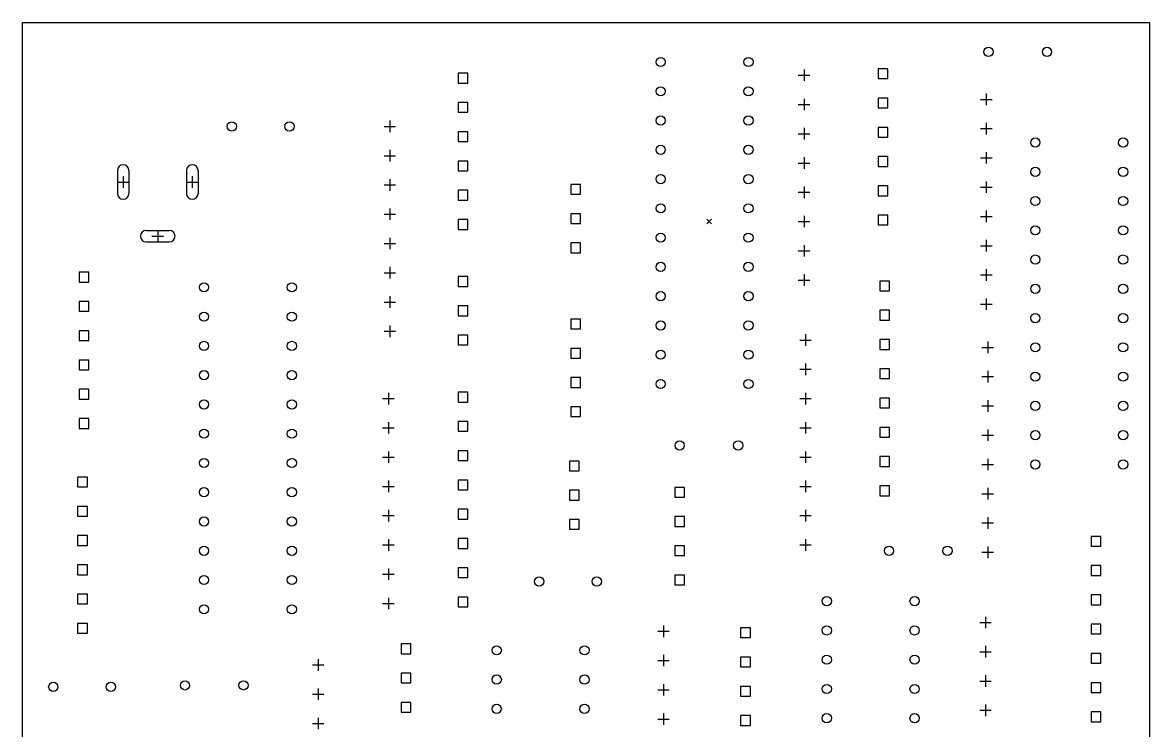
# Model space of a CAD drawing. Extents: x 112 to 211, y -166 to -44.
# Drawn here: x 113 to 210.8, y -105.9 to -44.5 of the extents above; entities that cross this region are included whole.
import ezdxf

# ---------------------------------------------------------------- set-up
doc = ezdxf.new("R2010")
doc.units = 0
doc.layers.add('BLACK', color=7, linetype='CONTINUOUS')

msp = doc.modelspace()

# ---------------------------------------------------------------- linework, layer by layer
at = {"layer": 'BLACK', "linetype": 'CONTINUOUS'}
for p, q in [((113.03, -142.24), (113.03, -44.45)), ((113.03, -44.45), (210.82, -44.45)), ((210.82, -44.45), (210.82, -142.24)), ((151.681, -48.8517), (150.833, -48.8517)), ((150.833, -48.8517), (150.833, -49.7003)), ((151.681, -49.7003), (151.681, -48.8517)), ((180.848, -48.522), (180.848, -49.522)), ((188.13, -48.4707), (187.282, -48.4707)), ((187.282, -48.4707), (187.282, -49.3193)), ((188.13, -49.3193), (188.13, -48.4707)), ((150.833, -49.7003), (151.681, -49.7003)), ((180.348, -49.022), (181.348, -49.022)), ((187.282, -49.3193), (188.13, -49.3193)), ((196.66, -50.6175), (196.66, -51.6175)), ((151.681, -51.3917), (150.833, -51.3917)), ((150.833, -51.3917), (150.833, -52.2403)), ((151.681, -52.2403), (151.681, -51.3917)), ((180.348, -51.562), (181.348, -51.562)), ((180.848, -51.062), (180.848, -52.062)), ((188.13, -51.0107), (187.282, -51.0107)), ((187.282, -51.0107), (187.282, -51.8593)), ((188.13, -51.8593), (188.13, -51.0107)), ((196.16, -51.1175), (197.16, -51.1175)), ((150.833, -52.2403), (151.681, -52.2403)), ((187.282, -51.8593), (188.13, -51.8593)), ((144.407, -53.467), (145.407, -53.467)), ((144.907, -52.967), (144.907, -53.967)), ((180.848, -53.602), (180.848, -54.602)), ((188.13, -53.5507), (187.282, -53.5507)), ((187.282, -53.5507), (187.282, -54.3993)), ((188.13, -54.3993), (188.13, -53.5507)), ((196.16, -53.6575), (197.16, -53.6575)), ((196.66, -53.1575), (196.66, -54.1575)), ((151.681, -53.9317), (150.833, -53.9317)), ((150.833, -53.9317), (150.833, -54.7803)), ((151.681, -54.7803), (151.681, -53.9317)), ((180.348, -54.102), (181.348, -54.102)), ((187.282, -54.3993), (188.13, -54.3993)), ((144.907, -55.507), (144.907, -56.507)), ((150.833, -54.7803), (151.681, -54.7803)), ((196.66, -55.6975), (196.66, -56.6975)), ((144.407, -56.007), (145.407, -56.007)), ((151.681, -56.4717), (150.833, -56.4717)), ((150.833, -56.4717), (150.833, -57.3203)), ((151.681, -57.3203), (151.681, -56.4717)), ((180.348, -56.642), (181.348, -56.642)), ((180.848, -56.142), (180.848, -57.142)), ((188.13, -56.0907), (187.282, -56.0907)), ((187.282, -56.0907), (187.282, -56.9393)), ((188.13, -56.9393), (188.13, -56.0907)), ((196.16, -56.1975), (197.16, -56.1975)), ((121.262, -57.293), (121.262, -59.293)), ((122.262, -57.293), (122.262, -59.293)), ((127.262, -57.293), (127.262, -59.293)), ((128.262, -57.293), (128.262, -59.293)), ((150.833, -57.3203), (151.681, -57.3203)), ((187.282, -56.9393), (188.13, -56.9393)), ((121.262, -58.293), (122.262, -58.293)), ((121.762, -57.793), (121.762, -58.793)), ((127.262, -58.293), (128.262, -58.293)), ((127.762, -57.793), (127.762, -58.793)), ((144.407, -58.547), (145.407, -58.547)), ((144.907, -58.047), (144.907, -59.047)), ((161.46, -58.5037), (160.612, -58.5037)), ((160.612, -58.5037), (160.612, -59.3523)), ((161.46, -59.3523), (161.46, -58.5037)), ((188.13, -58.6307), (187.282, -58.6307)), ((187.282, -58.6307), (187.282, -59.4793)), ((188.13, -59.4793), (188.13, -58.6307)), ((196.66, -58.2375), (196.66, -59.2375)), ((151.681, -59.0117), (150.833, -59.0117)), ((150.833, -59.0117), (150.833, -59.8603)), ((151.681, -59.8603), (151.681, -59.0117)), ((160.612, -59.3523), (161.46, -59.3523)), ((180.348, -59.182), (181.348, -59.182)), ((180.848, -58.682), (180.848, -59.682)), ((187.282, -59.4793), (188.13, -59.4793)), ((196.16, -58.7375), (197.16, -58.7375)), ((144.907, -60.587), (144.907, -61.587)), ((150.833, -59.8603), (151.681, -59.8603)), ((144.407, -61.087), (145.407, -61.087)), ((151.681, -61.5517), (150.833, -61.5517)), ((150.833, -61.5517), (150.833, -62.4003)), ((151.681, -62.4003), (151.681, -61.5517)), ((161.46, -61.0437), (160.612, -61.0437)), ((160.612, -61.0437), (160.612, -61.8923)), ((161.46, -61.8923), (161.46, -61.0437)), ((172.416, -61.522), (172.816, -61.922)), ((172.816, -61.522), (172.416, -61.922)), ((180.848, -61.222), (180.848, -62.222)), ((188.13, -61.1707), (187.282, -61.1707)), ((187.282, -61.1707), (187.282, -62.0193)), ((188.13, -62.0193), (188.13, -61.1707)), ((196.16, -61.2775), (197.16, -61.2775)), ((196.66, -60.7775), (196.66, -61.7775)), ((123.762, -62.493), (125.762, -62.493)), ((124.762, -62.493), (124.762, -63.493)), ((150.833, -62.4003), (151.681, -62.4003)), ((160.612, -61.8923), (161.46, -61.8923)), ((180.348, -61.722), (181.348, -61.722)), ((187.282, -62.0193), (188.13, -62.0193)), ((123.762, -63.493), (125.762, -63.493)), ((124.262, -62.993), (125.262, -62.993)), ((144.907, -63.127), (144.907, -64.127)), ((196.66, -63.3175), (196.66, -64.3175)), ((144.407, -63.627), (145.407, -63.627)), ((161.46, -63.5837), (160.612, -63.5837)), ((160.612, -63.5837), (160.612, -64.4323)), ((160.612, -64.4323), (161.46, -64.4323)), ((161.46, -64.4323), (161.46, -63.5837)), ((180.348, -64.262), (181.348, -64.262)), ((180.848, -63.762), (180.848, -64.762)), ((196.16, -63.8175), (197.16, -63.8175)), ((118.788, -66.1237), (117.94, -66.1237)), ((117.94, -66.1237), (117.94, -66.9723)), ((118.788, -66.9723), (118.788, -66.1237)), ((144.407, -66.167), (145.407, -66.167)), ((144.907, -65.667), (144.907, -66.667)), ((180.848, -66.302), (180.848, -67.302)), ((196.16, -66.3575), (197.16, -66.3575)), ((196.66, -65.8575), (196.66, -66.8575)), ((117.94, -66.9723), (118.788, -66.9723)), ((151.681, -66.5047), (150.833, -66.5047)), ((150.833, -66.5047), (150.833, -67.3533)), ((150.833, -67.3533), (151.681, -67.3533)), ((151.681, -67.3533), (151.681, -66.5047)), ((180.348, -66.802), (181.348, -66.802)), ((188.257, -66.8857), (187.409, -66.8857)), ((187.409, -66.8857), (187.409, -67.7343)), ((188.257, -67.7343), (188.257, -66.8857)), ((144.907, -68.207), (144.907, -69.207)), ((187.409, -67.7343), (188.257, -67.7343)), ((196.66, -68.3975), (196.66, -69.3975)), ((118.788, -68.6637), (117.94, -68.6637)), ((117.94, -68.6637), (117.94, -69.5123)), ((118.788, -69.5123), (118.788, -68.6637)), ((144.407, -68.707), (145.407, -68.707)), ((151.681, -69.0447), (150.833, -69.0447)), ((150.833, -69.0447), (150.833, -69.8933)), ((151.681, -69.8933), (151.681, -69.0447)), ((188.257, -69.4257), (187.409, -69.4257)), ((187.409, -69.4257), (187.409, -70.2743)), ((188.257, -70.2743), (188.257, -69.4257)), ((196.16, -68.8975), (197.16, -68.8975)), ((117.94, -69.5123), (118.788, -69.5123)), ((150.833, -69.8933), (151.681, -69.8933)), ((161.46, -70.1877), (160.612, -70.1877)), ((160.612, -70.1877), (160.612, -71.0363)), ((161.46, -71.0363), (161.46, -70.1877)), ((187.409, -70.2743), (188.257, -70.2743)), ((118.788, -71.2037), (117.94, -71.2037)), ((117.94, -71.2037), (117.94, -72.0523)), ((118.788, -72.0523), (118.788, -71.2037)), ((144.407, -71.247), (145.407, -71.247)), ((144.907, -70.747), (144.907, -71.747)), ((160.612, -71.0363), (161.46, -71.0363)), ((117.94, -72.0523), (118.788, -72.0523)), ((151.681, -71.5847), (150.833, -71.5847)), ((150.833, -71.5847), (150.833, -72.4333)), ((151.681, -72.4333), (151.681, -71.5847)), ((180.475, -72.009), (181.475, -72.009)), ((180.975, -71.509), (180.975, -72.509)), ((188.257, -71.9657), (187.409, -71.9657)), ((187.409, -71.9657), (187.409, -72.8143)), ((188.257, -72.8143), (188.257, -71.9657)), ((196.786, -72.144), (196.786, -73.144)), ((150.833, -72.4333), (151.681, -72.4333)), ((161.46, -72.7277), (160.612, -72.7277)), ((160.612, -72.7277), (160.612, -73.5763)), ((161.46, -73.5763), (161.46, -72.7277)), ((187.409, -72.8143), (188.257, -72.8143)), ((196.286, -72.644), (197.286, -72.644)), ((118.788, -73.7437), (117.94, -73.7437)), ((117.94, -73.7437), (117.94, -74.5923)), ((118.788, -74.5923), (118.788, -73.7437)), ((160.612, -73.5763), (161.46, -73.5763)), ((180.975, -74.049), (180.975, -75.049)), ((117.94, -74.5923), (118.788, -74.5923)), ((161.46, -75.2677), (160.612, -75.2677)), ((160.612, -75.2677), (160.612, -76.1163)), ((161.46, -76.1163), (161.46, -75.2677)), ((180.475, -74.549), (181.475, -74.549)), ((188.257, -74.5057), (187.409, -74.5057)), ((187.409, -74.5057), (187.409, -75.3543)), ((188.257, -75.3543), (188.257, -74.5057)), ((196.286, -75.184), (197.286, -75.184)), ((196.786, -74.684), (196.786, -75.684)), ((160.612, -76.1163), (161.46, -76.1163)), ((187.409, -75.3543), (188.257, -75.3543)), ((118.788, -76.2837), (117.94, -76.2837)), ((117.94, -76.2837), (117.94, -77.1323)), ((117.94, -77.1323), (118.788, -77.1323)), ((118.788, -77.1323), (118.788, -76.2837)), ((144.28, -77.089), (145.28, -77.089)), ((144.78, -76.589), (144.78, -77.589)), ((151.681, -76.5377), (150.833, -76.5377)), ((150.833, -76.5377), (150.833, -77.3863)), ((151.681, -77.3863), (151.681, -76.5377)), ((180.475, -77.089), (181.475, -77.089)), ((180.975, -76.589), (180.975, -77.589)), ((188.257, -77.0457), (187.409, -77.0457)), ((187.409, -77.0457), (187.409, -77.8943)), ((188.257, -77.8943), (188.257, -77.0457)), ((196.786, -77.224), (196.786, -78.224)), ((150.833, -77.3863), (151.681, -77.3863)), ((161.46, -77.8077), (160.612, -77.8077)), ((160.612, -77.8077), (160.612, -78.6563)), ((161.46, -78.6563), (161.46, -77.8077)), ((187.409, -77.8943), (188.257, -77.8943)), ((196.286, -77.724), (197.286, -77.724)), ((118.788, -78.8237), (117.94, -78.8237)), ((117.94, -78.8237), (117.94, -79.6723)), ((118.788, -79.6723), (118.788, -78.8237)), ((144.78, -79.129), (144.78, -80.129)), ((151.681, -79.0777), (150.833, -79.0777)), ((150.833, -79.0777), (150.833, -79.9263)), ((151.681, -79.9263), (151.681, -79.0777)), ((160.612, -78.6563), (161.46, -78.6563)), ((180.975, -79.129), (180.975, -80.129)), ((117.94, -79.6723), (118.788, -79.6723)), ((144.28, -79.629), (145.28, -79.629)), ((150.833, -79.9263), (151.681, -79.9263)), ((180.475, -79.629), (181.475, -79.629)), ((188.257, -79.5857), (187.409, -79.5857)), ((187.409, -79.5857), (187.409, -80.4343)), ((188.257, -80.4343), (188.257, -79.5857)), ((196.786, -79.764), (196.786, -80.764)), ((187.409, -80.4343), (188.257, -80.4343)), ((196.286, -80.264), (197.286, -80.264)), ((144.78, -81.669), (144.78, -82.669)), ((151.681, -81.6177), (150.833, -81.6177)), ((150.833, -81.6177), (150.833, -82.4663)), ((151.681, -82.4663), (151.681, -81.6177)), ((180.975, -81.669), (180.975, -82.669)), ((188.257, -82.1257), (187.409, -82.1257)), ((187.409, -82.1257), (187.409, -82.9743)), ((188.257, -82.9743), (188.257, -82.1257)), ((144.28, -82.169), (145.28, -82.169)), ((150.833, -82.4663), (151.681, -82.4663)), ((161.333, -82.5067), (160.485, -82.5067)), ((160.485, -82.5067), (160.485, -83.3553)), ((161.333, -83.3553), (161.333, -82.5067)), ((180.475, -82.169), (181.475, -82.169)), ((187.409, -82.9743), (188.257, -82.9743)), ((196.286, -82.804), (197.286, -82.804)), ((196.786, -82.304), (196.786, -83.304)), ((118.661, -83.9037), (117.813, -83.9037)), ((117.813, -83.9037), (117.813, -84.7523)), ((118.661, -84.7523), (118.661, -83.9037)), ((160.485, -83.3553), (161.333, -83.3553)), ((117.813, -84.7523), (118.661, -84.7523)), ((144.28, -84.709), (145.28, -84.709)), ((144.78, -84.209), (144.78, -85.209)), ((151.681, -84.1577), (150.833, -84.1577)), ((150.833, -84.1577), (150.833, -85.0063)), ((150.833, -85.0063), (151.681, -85.0063)), ((151.681, -85.0063), (151.681, -84.1577)), ((161.333, -85.0467), (160.485, -85.0467)), ((160.485, -85.0467), (160.485, -85.8953)), ((161.333, -85.8953), (161.333, -85.0467)), ((170.477, -84.7927), (169.629, -84.7927)), ((169.629, -84.7927), (169.629, -85.6413)), ((170.477, -85.6413), (170.477, -84.7927)), ((180.475, -84.709), (181.475, -84.709)), ((180.975, -84.209), (180.975, -85.209)), ((188.257, -84.6657), (187.409, -84.6657)), ((187.409, -84.6657), (187.409, -85.5143)), ((188.257, -85.5143), (188.257, -84.6657)), ((196.786, -84.844), (196.786, -85.844)), ((160.485, -85.8953), (161.333, -85.8953)), ((169.629, -85.6413), (170.477, -85.6413)), ((187.409, -85.5143), (188.257, -85.5143)), ((196.286, -85.344), (197.286, -85.344)), ((118.661, -86.4437), (117.813, -86.4437)), ((117.813, -86.4437), (117.813, -87.2923)), ((118.661, -87.2923), (118.661, -86.4437)), ((144.78, -86.749), (144.78, -87.749)), ((151.681, -86.6977), (150.833, -86.6977)), ((150.833, -86.6977), (150.833, -87.5463)), ((151.681, -87.5463), (151.681, -86.6977)), ((180.975, -86.749), (180.975, -87.749)), ((117.813, -87.2923), (118.661, -87.2923)), ((144.28, -87.249), (145.28, -87.249)), ((150.833, -87.5463), (151.681, -87.5463)), ((161.333, -87.5867), (160.485, -87.5867)), ((160.485, -87.5867), (160.485, -88.4353)), ((161.333, -88.4353), (161.333, -87.5867)), ((170.477, -87.3327), (169.629, -87.3327)), ((169.629, -87.3327), (169.629, -88.1813)), ((170.477, -88.1813), (170.477, -87.3327)), ((180.475, -87.249), (181.475, -87.249)), ((196.286, -87.884), (197.286, -87.884)), ((196.786, -87.384), (196.786, -88.384)), ((118.661, -88.9837), (117.813, -88.9837)), ((117.813, -88.9837), (117.813, -89.8323)), ((118.661, -89.8323), (118.661, -88.9837)), ((160.485, -88.4353), (161.333, -88.4353)), ((169.629, -88.1813), (170.477, -88.1813)), ((117.813, -89.8323), (118.661, -89.8323)), ((144.28, -89.789), (145.28, -89.789)), ((144.78, -89.289), (144.78, -90.289)), ((151.681, -89.2377), (150.833, -89.2377)), ((150.833, -89.2377), (150.833, -90.0863)), ((151.681, -90.0863), (151.681, -89.2377)), ((170.477, -89.8727), (169.629, -89.8727)), ((169.629, -89.8727), (169.629, -90.7213)), ((170.477, -90.7213), (170.477, -89.8727)), ((180.475, -89.789), (181.475, -89.789)), ((180.975, -89.289), (180.975, -90.289)), ((196.786, -89.924), (196.786, -90.924)), ((206.608, -89.0472), (205.76, -89.0472)), ((205.76, -89.0472), (205.76, -89.8958)), ((205.76, -89.8958), (206.608, -89.8958)), ((206.608, -89.8958), (206.608, -89.0472)), ((150.833, -90.0863), (151.681, -90.0863)), ((169.629, -90.7213), (170.477, -90.7213)), ((196.286, -90.424), (197.286, -90.424)), ((118.661, -91.5237), (117.813, -91.5237)), ((117.813, -91.5237), (117.813, -92.3723)), ((118.661, -92.3723), (118.661, -91.5237)), ((144.78, -91.829), (144.78, -92.829)), ((151.681, -91.7777), (150.833, -91.7777)), ((150.833, -91.7777), (150.833, -92.6263)), ((151.681, -92.6263), (151.681, -91.7777)), ((206.608, -91.5872), (205.76, -91.5872)), ((205.76, -91.5872), (205.76, -92.4358)), ((206.608, -92.4358), (206.608, -91.5872)), ((117.813, -92.3723), (118.661, -92.3723)), ((144.28, -92.329), (145.28, -92.329)), ((150.833, -92.6263), (151.681, -92.6263)), ((170.477, -92.4127), (169.629, -92.4127)), ((169.629, -92.4127), (169.629, -93.2613)), ((170.477, -93.2613), (170.477, -92.4127)), ((205.76, -92.4358), (206.608, -92.4358)), ((169.629, -93.2613), (170.477, -93.2613)), ((118.661, -94.0637), (117.813, -94.0637)), ((117.813, -94.0637), (117.813, -94.9123)), ((118.661, -94.9123), (118.661, -94.0637)), ((144.78, -94.369), (144.78, -95.369)), ((151.681, -94.3177), (150.833, -94.3177)), ((150.833, -94.3177), (150.833, -95.1663)), ((151.681, -95.1663), (151.681, -94.3177)), ((206.608, -94.1272), (205.76, -94.1272)), ((205.76, -94.1272), (205.76, -94.9758)), ((206.608, -94.9758), (206.608, -94.1272)), ((117.813, -94.9123), (118.661, -94.9123)), ((144.28, -94.869), (145.28, -94.869)), ((150.833, -95.1663), (151.681, -95.1663)), ((205.76, -94.9758), (206.608, -94.9758)), ((118.661, -96.6037), (117.813, -96.6037)), ((117.813, -96.6037), (117.813, -97.4523)), ((118.661, -97.4523), (118.661, -96.6037)), ((168.656, -96.782), (168.656, -97.782)), ((196.096, -96.52), (197.096, -96.52)), ((196.596, -96.02), (196.596, -97.02)), ((206.608, -96.6672), (205.76, -96.6672)), ((205.76, -96.6672), (205.76, -97.5158)), ((206.608, -97.5158), (206.608, -96.6672)), ((117.813, -97.4523), (118.661, -97.4523)), ((168.156, -97.282), (169.156, -97.282)), ((176.192, -96.9847), (175.344, -96.9847)), ((175.344, -96.9847), (175.344, -97.8333)), ((176.192, -97.8333), (176.192, -96.9847)), ((205.76, -97.5158), (206.608, -97.5158)), ((146.728, -98.3817), (145.88, -98.3817)), ((145.88, -98.3817), (145.88, -99.2303)), ((146.728, -99.2303), (146.728, -98.3817)), ((175.344, -97.8333), (176.192, -97.8333)), ((196.596, -98.56), (196.596, -99.56)), ((138.684, -99.703), (138.684, -100.703)), ((145.88, -99.2303), (146.728, -99.2303)), ((168.656, -99.322), (168.656, -100.322)), ((176.192, -99.5247), (175.344, -99.5247)), ((175.344, -99.5247), (175.344, -100.373)), ((176.192, -100.373), (176.192, -99.5247)), ((196.096, -99.06), (197.096, -99.06)), ((206.608, -99.2072), (205.76, -99.2072)), ((205.76, -99.2072), (205.76, -100.056)), ((206.608, -100.056), (206.608, -99.2072)), ((138.184, -100.203), (139.184, -100.203)), ((168.156, -99.822), (169.156, -99.822)), ((175.344, -100.373), (176.192, -100.373)), ((205.76, -100.056), (206.608, -100.056)), ((146.728, -100.922), (145.88, -100.922)), ((145.88, -100.922), (145.88, -101.77)), ((146.728, -101.77), (146.728, -100.922)), ((196.096, -101.6), (197.096, -101.6)), ((196.596, -101.1), (196.596, -102.1)), ((138.684, -102.243), (138.684, -103.243)), ((145.88, -101.77), (146.728, -101.77)), ((168.156, -102.362), (169.156, -102.362)), ((168.656, -101.862), (168.656, -102.862)), ((176.192, -102.065), (175.344, -102.065)), ((175.344, -102.065), (175.344, -102.913)), ((176.192, -102.913), (176.192, -102.065)), ((206.608, -101.747), (205.76, -101.747)), ((205.76, -101.747), (205.76, -102.596)), ((205.76, -102.596), (206.608, -102.596)), ((206.608, -102.596), (206.608, -101.747)), ((138.184, -102.743), (139.184, -102.743)), ((146.728, -103.462), (145.88, -103.462)), ((145.88, -103.462), (145.88, -104.31)), ((146.728, -104.31), (146.728, -103.462)), ((175.344, -102.913), (176.192, -102.913)), ((196.596, -103.64), (196.596, -104.64)), ((145.88, -104.31), (146.728, -104.31)), ((168.656, -104.402), (168.656, -105.402)), ((176.192, -104.605), (175.344, -104.605)), ((175.344, -104.605), (175.344, -105.453)), ((176.192, -105.453), (176.192, -104.605)), ((196.096, -104.14), (197.096, -104.14)), ((206.608, -104.287), (205.76, -104.287)), ((205.76, -104.287), (205.76, -105.136)), ((206.608, -105.136), (206.608, -104.287)), ((138.184, -105.283), (139.184, -105.283)), ((138.684, -104.783), (138.684, -105.783)), ((168.156, -104.902), (169.156, -104.902)), ((175.344, -105.453), (176.192, -105.453)), ((205.76, -105.136), (206.608, -105.136))]:
    msp.add_line(p, q, dxfattribs=at)
at = {"layer": 'BLACK'}
for centre in [(196.85, -46.99), (201.93, -46.99), (168.402, -47.879), (176.022, -47.879), (168.402, -50.419), (176.022, -50.419), (168.402, -52.959), (176.022, -52.959), (131.191, -53.467), (136.191, -53.467), (200.914, -54.864), (208.534, -54.864), (168.402, -55.499), (176.022, -55.499), (168.402, -58.039), (176.022, -58.039), (200.914, -57.404), (208.534, -57.404), (200.914, -59.944), (208.534, -59.944), (168.402, -60.579), (176.022, -60.579), (200.914, -62.484), (208.534, -62.484), (168.402, -63.119), (176.022, -63.119), (168.402, -65.659), (176.022, -65.659), (200.914, -65.024), (208.534, -65.024), (128.778, -67.437), (136.398, -67.437), (200.914, -67.564), (208.534, -67.564), (168.402, -68.199), (176.022, -68.199), (128.778, -69.977), (136.398, -69.977), (168.402, -70.739), (176.022, -70.739), (200.914, -70.104), (208.534, -70.104), (128.778, -72.517), (136.398, -72.517), (200.914, -72.644), (208.534, -72.644), (168.402, -73.279), (176.022, -73.279), (128.778, -75.057), (136.398, -75.057), (200.914, -75.184), (208.534, -75.184), (168.402, -75.819), (176.022, -75.819), (128.778, -77.597), (136.398, -77.597), (200.914, -77.724), (208.534, -77.724), (128.778, -80.137), (136.398, -80.137), (200.914, -80.264), (208.534, -80.264), (170.053, -81.153), (175.133, -81.153), (128.778, -82.677), (136.398, -82.677), (200.914, -82.804), (208.534, -82.804), (128.778, -85.217), (136.398, -85.217), (128.778, -87.757), (136.398, -87.757), (128.778, -90.297), (136.398, -90.297), (188.214, -90.297), (193.294, -90.297), (128.778, -92.837), (136.398, -92.837), (157.861, -92.964), (162.861, -92.964), (182.818, -94.669), (190.438, -94.669), (128.778, -95.377), (136.398, -95.377), (182.818, -97.209), (190.438, -97.209), (154.178, -98.933), (161.798, -98.933), (182.818, -99.749), (190.438, -99.749), (127.127, -101.981), (132.207, -101.981), (154.178, -101.473), (161.798, -101.473), (115.697, -102.108), (120.697, -102.108), (182.818, -102.289), (190.438, -102.289), (154.178, -104.013), (161.798, -104.013), (182.818, -104.829), (190.438, -104.829)]:
    msp.add_circle(centre, 0.4, dxfattribs=at)
for centre, start, end in [((121.762, -57.293), 0, 180), ((127.762, -57.293), 0, 180), ((121.762, -59.293), 180, 360), ((127.762, -59.293), 180, 360), ((123.762, -62.993), 90, 270), ((125.762, -62.993), 270, 450)]:
    msp.add_arc(centre, 0.5, start, end, dxfattribs=at)

doc.saveas('drawing.dxf')
